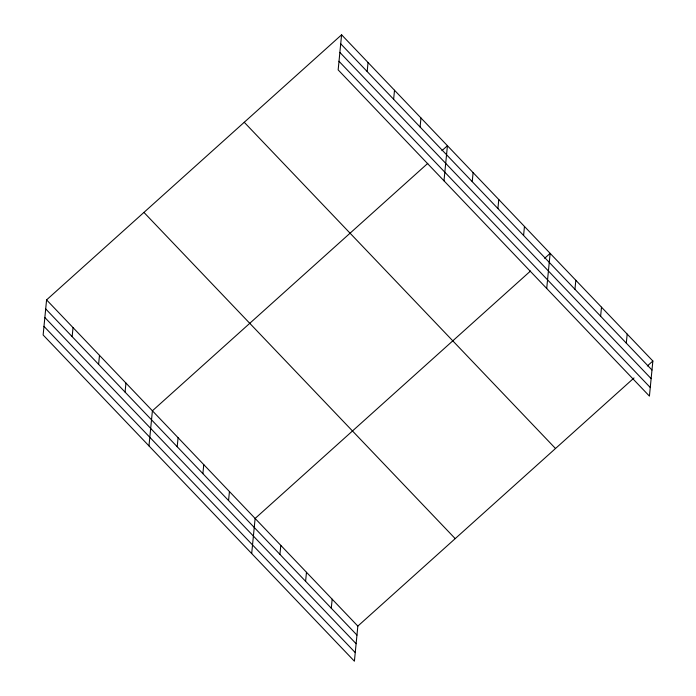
<?xml version="1.0" encoding="UTF-8"?>
<svg xmlns="http://www.w3.org/2000/svg" width="696" height="696" viewBox="0 0 696 696"><rect width="100%" height="100%" fill="white"/><g stroke="black" fill="none" stroke-linecap="round" stroke-linejoin="round"><path stroke-width="1.04" d="M341.597 34.8L338.16 69.896L649.42 396.111L652.865 361.015L341.597 34.8L46.58 299.889L43.135 334.985L354.403 661.2L357.84 626.104L634.021 377.954M72.149 336.629L73.037 327.616M98.606 364.356L99.493 355.343M125.071 392.083L125.95 383.07M148.97 445.892L152.407 410.797L427.796 163.351M177.202 446.728L178.089 437.714M202.884 473.637L203.763 464.623M228.566 500.555L229.445 491.541M251.682 553.546L255.127 518.45L530.517 271.005M279.923 554.381L280.801 545.368M305.596 581.29L306.484 572.277M367.175 71.54L368.053 62.527M331.279 608.208L332.166 599.195M393.631 99.267L394.51 90.254M420.088 127.003L420.967 117.989M443.987 180.812L447.432 145.716L441.934 150.649M472.227 181.639L473.106 172.625M497.901 208.556L498.788 199.543M523.583 235.465L524.462 226.452M546.708 288.466L550.144 253.37L544.646 258.303M574.94 289.292L575.827 280.279M600.622 316.21L601.501 307.197M626.296 343.119L627.183 334.106M647.367 365.957L652.865 361.015M340.718 43.813L651.978 370.028M339.874 52.417L651.134 378.641M339.004 61.291L650.264 387.507M244.244 122.279L555.504 448.494M143.933 212.411L455.201 538.626M46.58 299.889L357.84 626.104M45.692 308.902L356.961 635.117M44.848 317.507L356.117 643.722M43.978 326.372L355.247 652.596"/></g></svg>
